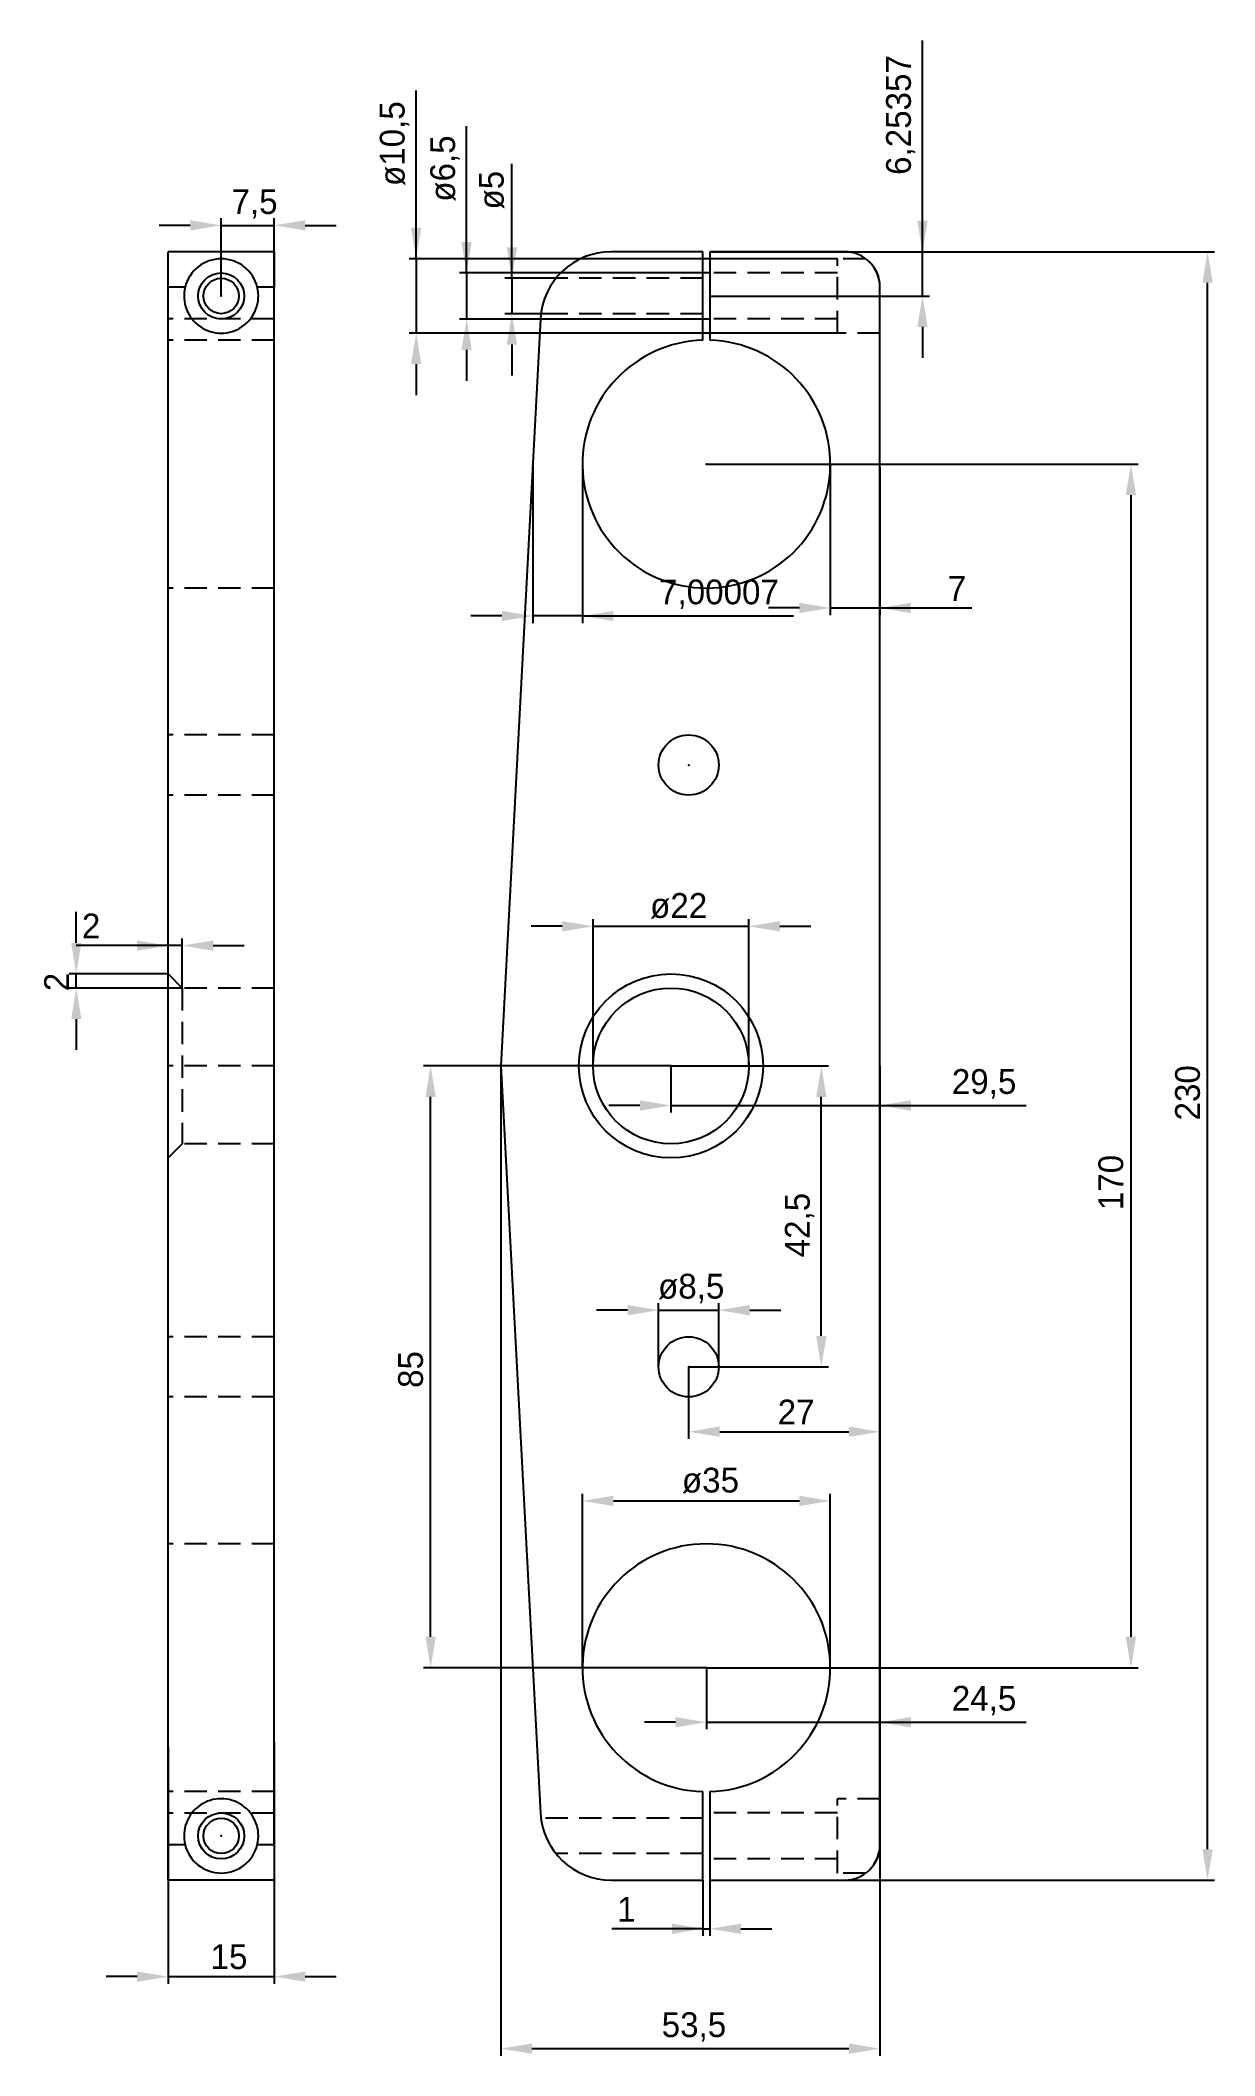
# Model space of a CAD drawing. Header units: millimetres. Extents: x 133 to 299, y 7 to 292.
import ezdxf

# ---------------------------------------------------------------- set-up
doc = ezdxf.new("R2010")
doc.units = ezdxf.units.MM
doc.linetypes.add('HIDDEN2', pattern=[4.7625, 3.175, -1.5875])
doc.layers.add('Dimension', color=7, linetype='Continuous')
doc.layers.add('Outline', color=7, linetype='Continuous')
doc.styles.add('VCDSTYLE10', font='')
doc.styles.get('VCDSTYLE10').set_extended_font_data('Sans Serif')
doc.dimstyles.new('VCDDIMSTYLE01', dxfattribs={"dimtxt": 3.5, "dimasz": 4.375, "dimexe": 1, "dimexo": 0, "dimgap": 1, "dimtad": 1, "dimdec": 5, "dimtxsty": 'VCDSTYLE10', "dimsah": 1, "dimcen": 0.09, "dimaunit": 1, "dimadec": 3, "dimazin": 2, "dimtfac": 1, "dimtdec": 4, "dimtmove": 0, "dimatfit": 0, "dimfxl": 1, "dimtolj": 1, "dimtzin": 0, "dimarcsym": 0})

# ---------------------------------------------------------------- blocks, each defined once
blk = doc.blocks.new('*D1')
at = {"layer": 'Defpoints', "color": 0}
for p in [(226.96, 32.19), (227.96, 32.19), (227.96, 25.32)]:
    blk.add_point(p, dxfattribs=at)
at = {"layer": 'Dimension', "color": 0, "lineweight": -2}
for p, q in [((226.96, 32.19), (226.96, 24.32)), ((227.96, 32.19), (227.96, 24.32)), ((226.96, 25.32), (214.13, 25.32)), ((222.59, 25.32), (218.21, 25.32)), ((226.96, 25.32), (227.96, 25.32)), ((232.34, 25.32), (236.71, 25.32))]:
    blk.add_line(p, q, dxfattribs=at)
at = {"layer": 'Dimension', "color": 0}
for points in [[(222.59, 24.59), (222.59, 26.05), (226.96, 25.32)], [(232.34, 26.05), (232.34, 24.59), (227.96, 25.32)]]:
    blk.add_solid(points, dxfattribs=at)
at = {"layer": 'Dimension', "color": 0, "insert": (216.17, 28.07), "char_height": 3.5, "attachment_point": 5, "style": 'VCDSTYLE10'}
blk.add_mtext('\\A1;1', dxfattribs=at)
blk = doc.blocks.new('*D2')
at = {"layer": 'Defpoints', "color": 0}
for p in [(138.5, 160.19), (151.46, 160.19), (153.46, 158.19)]:
    blk.add_point(p, dxfattribs=at)
at = {"layer": 'Dimension', "color": 0, "lineweight": -2}
for p, q in [((138.5, 164.56), (138.5, 168.94)), ((151.46, 160.19), (137.5, 160.19)), ((138.5, 158.19), (138.5, 160.19)), ((153.46, 158.19), (137.5, 158.19)), ((138.5, 153.81), (138.5, 149.44))]:
    blk.add_line(p, q, dxfattribs=at)
at = {"layer": 'Dimension', "color": 0}
for points in [[(137.78, 164.56), (139.23, 164.56), (138.5, 160.19)], [(139.23, 153.81), (137.78, 153.81), (138.5, 158.19)]]:
    blk.add_solid(points, dxfattribs=at)
at = {"layer": 'Dimension', "color": 0, "insert": (135.72, 159.04), "char_height": 3.5, "attachment_point": 5, "rotation": 90, "style": 'VCDSTYLE10'}
blk.add_mtext('\\A1;2', dxfattribs=at)
blk = doc.blocks.new('*D3')
at = {"layer": 'Defpoints', "color": 0}
for p in [(245.96, 261.18), (186.49, 250.68), (245.96, 250.68)]:
    blk.add_point(p, dxfattribs=at)
at = {"layer": 'Dimension', "color": 0, "lineweight": -2}
for p, q in [((186.49, 261.18), (186.49, 284.97)), ((186.49, 265.56), (186.49, 269.93)), ((245.96, 261.18), (185.49, 261.18)), ((186.49, 261.18), (186.49, 250.68)), ((245.96, 250.68), (185.49, 250.68)), ((186.49, 246.31), (186.49, 241.93))]:
    blk.add_line(p, q, dxfattribs=at)
at = {"layer": 'Dimension', "color": 0}
for points in [[(185.76, 265.56), (187.22, 265.56), (186.49, 261.18)], [(187.22, 246.31), (185.76, 246.31), (186.49, 250.68)]]:
    blk.add_solid(points, dxfattribs=at)
at = {"layer": 'Dimension', "color": 0, "insert": (183.43, 277.45), "char_height": 3.5, "attachment_point": 5, "rotation": 90, "style": 'VCDSTYLE10'}
blk.add_mtext('\\A1;ø10,5', dxfattribs=at)
blk = doc.blocks.new('*D4')
at = {"layer": 'Defpoints', "color": 0}
for p in [(227.96, 259.18), (193.61, 252.68), (227.96, 252.68)]:
    blk.add_point(p, dxfattribs=at)
at = {"layer": 'Dimension', "color": 0, "lineweight": -2}
for p, q in [((193.61, 259.18), (193.61, 279.92)), ((193.61, 263.56), (193.61, 267.93)), ((227.96, 259.18), (192.61, 259.18)), ((193.61, 259.18), (193.61, 252.68)), ((227.96, 252.68), (192.61, 252.68)), ((193.61, 248.31), (193.61, 243.93))]:
    blk.add_line(p, q, dxfattribs=at)
at = {"layer": 'Dimension', "color": 0}
for points in [[(192.88, 263.56), (194.34, 263.56), (193.61, 259.18)], [(194.34, 248.31), (192.88, 248.31), (193.61, 252.68)]]:
    blk.add_solid(points, dxfattribs=at)
at = {"layer": 'Dimension', "color": 0, "insert": (190.55, 273.93), "char_height": 3.5, "attachment_point": 5, "rotation": 90, "style": 'VCDSTYLE10'}
blk.add_mtext('\\A1;ø6,5', dxfattribs=at)
blk = doc.blocks.new('*D5')
at = {"layer": 'Defpoints', "color": 0}
for p in [(207.05, 258.43), (200, 253.43), (207.15, 253.43)]:
    blk.add_point(p, dxfattribs=at)
at = {"layer": 'Dimension', "color": 0, "lineweight": -2}
for p, q in [((200, 258.43), (200, 274.59)), ((200, 262.81), (200, 267.18)), ((207.05, 258.43), (199, 258.43)), ((200, 258.43), (200, 253.43)), ((207.15, 253.43), (199, 253.43)), ((200, 249.06), (200, 244.68))]:
    blk.add_line(p, q, dxfattribs=at)
at = {"layer": 'Dimension', "color": 0}
for points in [[(199.27, 262.81), (200.73, 262.81), (200, 258.43)], [(200.73, 249.06), (199.27, 249.06), (200, 253.43)]]:
    blk.add_solid(points, dxfattribs=at)
at = {"layer": 'Dimension', "color": 0, "insert": (197.14, 270.88), "char_height": 3.5, "attachment_point": 5, "rotation": 90, "style": 'VCDSTYLE10'}
blk.add_mtext('\\A1;ø5', dxfattribs=at)
blk = doc.blocks.new('*D6')
at = {"layer": 'Defpoints', "color": 0}
for p in [(224.96, 104.69), (251.96, 96.68), (251.96, 95.52)]:
    blk.add_point(p, dxfattribs=at)
at = {"layer": 'Dimension', "color": 0, "lineweight": -2}
for p, q in [((224.96, 104.69), (224.96, 94.52)), ((229.34, 95.52), (247.59, 95.52)), ((251.96, 96.68), (251.96, 94.52))]:
    blk.add_line(p, q, dxfattribs=at)
at = {"layer": 'Dimension', "color": 0}
for points in [[(229.34, 96.25), (229.34, 94.79), (224.96, 95.52)], [(247.59, 94.79), (247.59, 96.25), (251.96, 95.52)]]:
    blk.add_solid(points, dxfattribs=at)
at = {"layer": 'Dimension', "color": 0, "insert": (240.13, 98.3), "char_height": 3.5, "attachment_point": 5, "style": 'VCDSTYLE10'}
blk.add_mtext('\\A1;27', dxfattribs=at)
blk = doc.blocks.new('*D7')
at = {"layer": 'Defpoints', "color": 0}
for p in [(227.96, 262.19), (257.97, 262.19), (227.96, 255.93)]:
    blk.add_point(p, dxfattribs=at)
at = {"layer": 'Dimension', "color": 0, "lineweight": -2}
for p, q in [((257.97, 262.19), (257.97, 292.04)), ((257.97, 266.56), (257.97, 270.94)), ((227.96, 262.19), (258.97, 262.19)), ((257.97, 255.93), (257.97, 262.19)), ((227.96, 255.93), (258.97, 255.93)), ((257.97, 251.56), (257.97, 247.18))]:
    blk.add_line(p, q, dxfattribs=at)
at = {"layer": 'Dimension', "color": 0}
for points in [[(257.24, 266.56), (258.7, 266.56), (257.97, 262.19)], [(258.7, 251.56), (257.24, 251.56), (257.97, 255.93)]]:
    blk.add_solid(points, dxfattribs=at)
at = {"layer": 'Dimension', "color": 0, "insert": (254.91, 281.49), "char_height": 3.5, "attachment_point": 5, "rotation": 90, "style": 'VCDSTYLE10'}
blk.add_mtext('\\A1;6,25357', dxfattribs=at)
blk = doc.blocks.new('*D8')
at = {"layer": 'Defpoints', "color": 0}
for p in [(237.46, 262.19), (298.22, 262.19), (237.46, 32.19)]:
    blk.add_point(p, dxfattribs=at)
at = {"layer": 'Dimension', "color": 0, "lineweight": -2}
for p, q in [((237.46, 262.19), (299.22, 262.19)), ((298.22, 36.56), (298.22, 257.81)), ((237.46, 32.19), (299.22, 32.19))]:
    blk.add_line(p, q, dxfattribs=at)
at = {"layer": 'Dimension', "color": 0}
for points in [[(298.95, 257.81), (297.5, 257.81), (298.22, 262.19)], [(297.5, 36.56), (298.95, 36.56), (298.22, 32.19)]]:
    blk.add_solid(points, dxfattribs=at)
at = {"layer": 'Dimension', "color": 0, "insert": (295.41, 143.39), "char_height": 3.5, "attachment_point": 5, "rotation": 90, "style": 'VCDSTYLE10'}
blk.add_mtext('\\A1;230', dxfattribs=at)
blk = doc.blocks.new('*D9')
at = {"layer": 'Defpoints', "color": 0}
for p in [(188.53, 147.19), (222.46, 147.19), (227.46, 62.19)]:
    blk.add_point(p, dxfattribs=at)
at = {"layer": 'Dimension', "color": 0, "lineweight": -2}
for p, q in [((222.46, 147.19), (187.53, 147.19)), ((188.53, 66.56), (188.53, 142.81)), ((227.46, 62.19), (187.53, 62.19))]:
    blk.add_line(p, q, dxfattribs=at)
at = {"layer": 'Dimension', "color": 0}
for points in [[(189.26, 142.81), (187.8, 142.81), (188.53, 147.19)], [(187.8, 66.56), (189.26, 66.56), (188.53, 62.19)]]:
    blk.add_solid(points, dxfattribs=at)
at = {"layer": 'Dimension', "color": 0, "insert": (185.72, 104.31), "char_height": 3.5, "attachment_point": 5, "rotation": 90, "style": 'VCDSTYLE10'}
blk.add_mtext('\\A1;85', dxfattribs=at)
blk = doc.blocks.new('*D10')
at = {"layer": 'Defpoints', "color": 0}
for p in [(227.46, 232.19), (227.46, 62.19), (287.4, 62.19)]:
    blk.add_point(p, dxfattribs=at)
at = {"layer": 'Dimension', "color": 0, "lineweight": -2}
for p, q in [((227.46, 232.19), (288.4, 232.19)), ((287.4, 227.81), (287.4, 66.56)), ((227.46, 62.19), (288.4, 62.19))]:
    blk.add_line(p, q, dxfattribs=at)
at = {"layer": 'Dimension', "color": 0}
for points in [[(288.13, 227.81), (286.67, 227.81), (287.4, 232.19)], [(286.67, 66.56), (288.13, 66.56), (287.4, 62.19)]]:
    blk.add_solid(points, dxfattribs=at)
at = {"layer": 'Dimension', "color": 0, "insert": (284.58, 130.72), "char_height": 3.5, "attachment_point": 5, "rotation": 90, "style": 'VCDSTYLE10'}
blk.add_mtext('\\A1;170', dxfattribs=at)
blk = doc.blocks.new('*D11')
at = {"layer": 'Defpoints', "color": 0}
for p in [(222.46, 147.19), (243.69, 147.19), (224.96, 104.69)]:
    blk.add_point(p, dxfattribs=at)
at = {"layer": 'Dimension', "color": 0, "lineweight": -2}
for p, q in [((222.46, 147.19), (244.69, 147.19)), ((243.69, 109.06), (243.69, 142.81)), ((224.96, 104.69), (244.69, 104.69))]:
    blk.add_line(p, q, dxfattribs=at)
at = {"layer": 'Dimension', "color": 0}
for points in [[(244.42, 142.81), (242.96, 142.81), (243.69, 147.19)], [(242.96, 109.06), (244.42, 109.06), (243.69, 104.69)]]:
    blk.add_solid(points, dxfattribs=at)
at = {"layer": 'Dimension', "color": 0, "insert": (240.63, 124.71), "char_height": 3.5, "attachment_point": 5, "rotation": 90, "style": 'VCDSTYLE10'}
blk.add_mtext('\\A1;42,5', dxfattribs=at)
blk = doc.blocks.new('*D12')
at = {"layer": 'Defpoints', "color": 0}
for p in [(202.96, 232.19), (209.96, 232.19), (202.96, 210.74)]:
    blk.add_point(p, dxfattribs=at)
at = {"layer": 'Dimension', "color": 0, "lineweight": -2}
for p, q in [((202.96, 232.19), (202.96, 209.74)), ((209.96, 232.19), (209.96, 209.74)), ((198.59, 210.74), (194.21, 210.74)), ((209.96, 210.74), (202.96, 210.74)), ((209.96, 210.74), (239.76, 210.74)), ((214.34, 210.74), (218.71, 210.74))]:
    blk.add_line(p, q, dxfattribs=at)
at = {"layer": 'Dimension', "color": 0}
for points in [[(198.59, 210.02), (198.59, 211.47), (202.96, 210.74)], [(214.34, 211.47), (214.34, 210.02), (209.96, 210.74)]]:
    blk.add_solid(points, dxfattribs=at)
at = {"layer": 'Dimension', "color": 0, "insert": (229.24, 213.81), "char_height": 3.5, "attachment_point": 5, "style": 'VCDSTYLE10'}
blk.add_mtext('\\A1;7,00007', dxfattribs=at)
blk = doc.blocks.new('*D13')
at = {"layer": 'Defpoints', "color": 0}
for p in [(244.96, 232.19), (251.96, 231.71), (251.96, 211.87)]:
    blk.add_point(p, dxfattribs=at)
at = {"layer": 'Dimension', "color": 0, "lineweight": -2}
for p, q in [((244.96, 232.19), (244.96, 210.87)), ((251.96, 231.71), (251.96, 210.87)), ((240.59, 211.87), (236.21, 211.87)), ((244.96, 211.87), (251.96, 211.87)), ((251.96, 211.87), (264.96, 211.87)), ((256.34, 211.87), (260.71, 211.87))]:
    blk.add_line(p, q, dxfattribs=at)
at = {"layer": 'Dimension', "color": 0}
for points in [[(240.59, 211.14), (240.59, 212.6), (244.96, 211.87)], [(256.34, 212.6), (256.34, 211.14), (251.96, 211.87)]]:
    blk.add_solid(points, dxfattribs=at)
at = {"layer": 'Dimension', "color": 0, "insert": (262.84, 214.62), "char_height": 3.5, "attachment_point": 5, "style": 'VCDSTYLE10'}
blk.add_mtext('\\A1;7', dxfattribs=at)
blk = doc.blocks.new('*D14')
at = {"layer": 'Defpoints', "color": 0}
for p in [(151.46, 164.18), (151.46, 160.19), (153.46, 158.19)]:
    blk.add_point(p, dxfattribs=at)
at = {"layer": 'Dimension', "color": 0, "lineweight": -2}
for p, q in [((151.46, 160.19), (151.46, 165.18)), ((153.46, 158.19), (153.46, 165.18)), ((151.46, 164.18), (138.49, 164.18)), ((147.09, 164.18), (142.71, 164.18)), ((153.46, 164.18), (151.46, 164.18)), ((157.84, 164.18), (162.21, 164.18))]:
    blk.add_line(p, q, dxfattribs=at)
at = {"layer": 'Dimension', "color": 0}
for points in [[(147.09, 163.45), (147.09, 164.9), (151.46, 164.18)], [(157.84, 164.9), (157.84, 163.45), (153.46, 164.18)]]:
    blk.add_solid(points, dxfattribs=at)
at = {"layer": 'Dimension', "color": 0, "insert": (140.6, 166.96), "char_height": 3.5, "attachment_point": 5, "style": 'VCDSTYLE10'}
blk.add_mtext('\\A1;2', dxfattribs=at)
blk = doc.blocks.new('*D15')
at = {"layer": 'Defpoints', "color": 0}
for p in [(166.46, 265.91), (166.46, 257.19), (158.96, 255.93)]:
    blk.add_point(p, dxfattribs=at)
at = {"layer": 'Dimension', "color": 0, "lineweight": -2}
for p, q in [((154.59, 265.91), (150.21, 265.91)), ((158.96, 255.93), (158.96, 266.91)), ((158.96, 265.91), (166.46, 265.91)), ((166.46, 257.19), (166.46, 266.91)), ((170.84, 265.91), (175.21, 265.91))]:
    blk.add_line(p, q, dxfattribs=at)
at = {"layer": 'Dimension', "color": 0}
for points in [[(154.59, 265.18), (154.59, 266.64), (158.96, 265.91)], [(170.84, 266.64), (170.84, 265.18), (166.46, 265.91)]]:
    blk.add_solid(points, dxfattribs=at)
at = {"layer": 'Dimension', "color": 0, "insert": (163.67, 268.94), "char_height": 3.5, "attachment_point": 5, "style": 'VCDSTYLE10'}
blk.add_mtext('\\A1;7,5', dxfattribs=at)
blk = doc.blocks.new('*D16')
at = {"layer": 'Defpoints', "color": 0}
for p in [(166.46, 51.67), (151.46, 51.04), (166.46, 18.56)]:
    blk.add_point(p, dxfattribs=at)
at = {"layer": 'Dimension', "color": 0, "lineweight": -2}
for p, q in [((166.46, 51.67), (166.46, 17.56)), ((151.46, 51.04), (151.46, 17.56)), ((147.09, 18.56), (142.71, 18.56)), ((151.46, 18.56), (166.46, 18.56)), ((170.84, 18.56), (175.21, 18.56))]:
    blk.add_line(p, q, dxfattribs=at)
at = {"layer": 'Dimension', "color": 0}
for points in [[(147.09, 17.83), (147.09, 19.29), (151.46, 18.56)], [(170.84, 19.29), (170.84, 17.83), (166.46, 18.56)]]:
    blk.add_solid(points, dxfattribs=at)
at = {"layer": 'Dimension', "color": 0, "insert": (160.07, 21.35), "char_height": 3.5, "attachment_point": 5, "style": 'VCDSTYLE10'}
blk.add_mtext('\\A1;15', dxfattribs=at)
blk = doc.blocks.new('*D17')
at = {"layer": 'Defpoints', "color": 0}
for p in [(222.46, 147.19), (251.96, 147.19), (251.96, 141.6)]:
    blk.add_point(p, dxfattribs=at)
at = {"layer": 'Dimension', "color": 0, "lineweight": -2}
for p, q in [((222.46, 147.19), (222.46, 140.6)), ((251.96, 147.19), (251.96, 140.6)), ((218.09, 141.6), (213.71, 141.6)), ((222.46, 141.6), (251.96, 141.6)), ((251.96, 141.6), (272.63, 141.6)), ((256.34, 141.6), (260.71, 141.6))]:
    blk.add_line(p, q, dxfattribs=at)
at = {"layer": 'Dimension', "color": 0}
for points in [[(218.09, 140.87), (218.09, 142.33), (222.46, 141.6)], [(256.34, 142.33), (256.34, 140.87), (251.96, 141.6)]]:
    blk.add_solid(points, dxfattribs=at)
at = {"layer": 'Dimension', "color": 0, "insert": (266.67, 144.66), "char_height": 3.5, "attachment_point": 5, "style": 'VCDSTYLE10'}
blk.add_mtext('\\A1;29,5', dxfattribs=at)
blk = doc.blocks.new('*D18')
at = {"layer": 'Defpoints', "color": 0}
for p in [(227.46, 62.19), (251.96, 60.57), (251.96, 54.49)]:
    blk.add_point(p, dxfattribs=at)
at = {"layer": 'Dimension', "color": 0, "lineweight": -2}
for p, q in [((227.46, 62.19), (227.46, 53.49)), ((251.96, 60.57), (251.96, 53.49)), ((223.09, 54.49), (218.71, 54.49)), ((227.46, 54.49), (251.96, 54.49)), ((251.96, 54.49), (272.63, 54.49)), ((256.34, 54.49), (260.71, 54.49))]:
    blk.add_line(p, q, dxfattribs=at)
at = {"layer": 'Dimension', "color": 0}
for points in [[(223.09, 53.76), (223.09, 55.22), (227.46, 54.49)], [(256.34, 55.22), (256.34, 53.76), (251.96, 54.49)]]:
    blk.add_solid(points, dxfattribs=at)
at = {"layer": 'Dimension', "color": 0, "insert": (266.67, 57.55), "char_height": 3.5, "attachment_point": 5, "style": 'VCDSTYLE10'}
blk.add_mtext('\\A1;24,5', dxfattribs=at)
blk = doc.blocks.new('*D19')
at = {"layer": 'Defpoints', "color": 0}
for p in [(198.46, 147.19), (251.96, 147.19), (251.96, 8.39)]:
    blk.add_point(p, dxfattribs=at)
at = {"layer": 'Dimension', "color": 0, "lineweight": -2}
for p, q in [((198.46, 147.19), (198.46, 7.39)), ((251.96, 147.19), (251.96, 7.39)), ((202.84, 8.39), (247.59, 8.39))]:
    blk.add_line(p, q, dxfattribs=at)
at = {"layer": 'Dimension', "color": 0}
for points in [[(202.84, 9.12), (202.84, 7.66), (198.46, 8.39)], [(247.59, 7.66), (247.59, 9.12), (251.96, 8.39)]]:
    blk.add_solid(points, dxfattribs=at)
at = {"layer": 'Dimension', "color": 0, "insert": (225.71, 11.45), "char_height": 3.5, "attachment_point": 5, "style": 'VCDSTYLE10'}
blk.add_mtext('\\A1;53,5', dxfattribs=at)
blk = doc.blocks.new('*D20')
at = {"layer": 'Defpoints', "color": 0}
for p in [(229.21, 112.69), (220.71, 104.69), (229.21, 104.69)]:
    blk.add_point(p, dxfattribs=at)
at = {"layer": 'Dimension', "color": 0, "lineweight": -2}
for p, q in [((216.34, 112.69), (211.96, 112.69)), ((220.71, 104.69), (220.71, 113.69)), ((220.71, 112.69), (229.21, 112.69)), ((229.21, 104.69), (229.21, 113.69)), ((233.59, 112.69), (237.96, 112.69))]:
    blk.add_line(p, q, dxfattribs=at)
at = {"layer": 'Dimension', "color": 0}
for points in [[(216.34, 111.96), (216.34, 113.42), (220.71, 112.69)], [(233.59, 113.42), (233.59, 111.96), (229.21, 112.69)]]:
    blk.add_solid(points, dxfattribs=at)
at = {"layer": 'Dimension', "color": 0, "insert": (225.32, 115.75), "char_height": 3.5, "attachment_point": 5, "style": 'VCDSTYLE10'}
blk.add_mtext('\\A1;ø8,5', dxfattribs=at)
blk = doc.blocks.new('*D21')
at = {"layer": 'Defpoints', "color": 0}
for p in [(233.46, 166.91), (211.46, 147.19), (233.46, 147.19)]:
    blk.add_point(p, dxfattribs=at)
at = {"layer": 'Dimension', "color": 0, "lineweight": -2}
for p, q in [((207.09, 166.91), (202.71, 166.91)), ((211.46, 147.19), (211.46, 167.91)), ((211.46, 166.91), (233.46, 166.91)), ((233.46, 147.19), (233.46, 167.91)), ((237.84, 166.91), (242.21, 166.91))]:
    blk.add_line(p, q, dxfattribs=at)
at = {"layer": 'Dimension', "color": 0}
for points in [[(207.09, 166.18), (207.09, 167.64), (211.46, 166.91)], [(237.84, 167.64), (237.84, 166.18), (233.46, 166.91)]]:
    blk.add_solid(points, dxfattribs=at)
at = {"layer": 'Dimension', "color": 0, "insert": (223.55, 169.8), "char_height": 3.5, "attachment_point": 5, "style": 'VCDSTYLE10'}
blk.add_mtext('\\A1;ø22', dxfattribs=at)
blk = doc.blocks.new('*D22')
at = {"layer": 'Defpoints', "color": 0}
for p in [(244.96, 85.75), (209.96, 62.19), (244.96, 62.19)]:
    blk.add_point(p, dxfattribs=at)
at = {"layer": 'Dimension', "color": 0, "lineweight": -2}
for p, q in [((209.96, 62.19), (209.96, 86.75)), ((214.34, 85.75), (240.59, 85.75)), ((244.96, 62.19), (244.96, 86.75))]:
    blk.add_line(p, q, dxfattribs=at)
at = {"layer": 'Dimension', "color": 0}
for points in [[(214.34, 86.48), (214.34, 85.02), (209.96, 85.75)], [(240.59, 85.02), (240.59, 86.48), (244.96, 85.75)]]:
    blk.add_solid(points, dxfattribs=at)
at = {"layer": 'Dimension', "color": 0, "insert": (228.04, 88.64), "char_height": 3.5, "attachment_point": 5, "style": 'VCDSTYLE10'}
blk.add_mtext('\\A1;ø35', dxfattribs=at)

msp = doc.modelspace()

# ---------------------------------------------------------------- linework, layer by layer
at = {"color": 2}
for p, q in [((151.462066, 257.186737), (151.462066, 262.186737)), ((166.462066, 262.186737), (151.462066, 262.186737)), ((166.462066, 262.186737), (166.462066, 257.186737)), ((226.962066, 262.186737), (214.034893, 262.186737)), ((226.962066, 249.679592), (226.962066, 262.186737)), ((227.962066, 262.186737), (227.962066, 249.679592)), ((246.962066, 262.186737), (227.962066, 262.186737)), ((249.966823, 261.183164), (249.961482, 261.183164)), ((250.026638, 261.137871), (250.001561, 261.157285)), ((151.462066, 37.186737), (151.462066, 257.186737)), ((166.462066, 37.186737), (166.462066, 257.186737)), ((206.233392, 258.433164), (206.225787, 258.433164)), ((251.962066, 37.186737), (251.962066, 257.186737)), ((204.048878, 252.715408), (198.462066, 147.186737)), ((198.462066, 147.186737), (204.048878, 41.658065)), ((226.962066, 32.186737), (226.962066, 44.693881)), ((227.962066, 44.693881), (227.962066, 32.186737)), ((204.132613, 40.940309), (204.112877, 40.940309)), ((204.195355, 40.940309), (204.194984, 40.940309)), ((151.462066, 32.186737), (151.462066, 37.186737)), ((166.462066, 37.186737), (166.462066, 32.186737)), ((206.233392, 35.940309), (206.225787, 35.940309)), ((166.462066, 32.186737), (151.462066, 32.186737)), ((214.034893, 32.186737), (226.962066, 32.186737)), ((227.962066, 32.186737), (246.962066, 32.186737)), ((249.966823, 33.190309), (249.961482, 33.190309))]:
    msp.add_line(p, q, dxfattribs=at)
at = {"color": 2, "linetype": 'HIDDEN2'}
for p, q in [((245.962066, 259.183164), (227.962066, 259.183164)), ((245.962066, 250.683164), (245.962066, 261.183164)), ((249.961482, 261.183164), (245.962066, 261.183164)), ((249.966823, 261.183164), (250.005892, 261.153932)), ((226.962066, 258.433164), (206.233392, 258.433164)), ((226.962066, 253.433164), (204.132613, 253.433164)), ((166.462066, 252.715408), (151.462066, 252.715408)), ((245.962066, 252.683164), (227.962066, 252.683164)), ((251.962066, 250.683164), (245.962066, 250.683164)), ((166.462066, 249.679592), (151.462066, 249.679592)), ((166.462066, 214.686737), (151.462066, 214.686737)), ((166.462066, 193.936737), (151.462066, 193.936737)), ((166.462066, 185.436737), (151.462066, 185.436737)), ((153.462066, 158.186737), (151.462066, 160.186737)), ((153.462066, 158.186737), (153.462066, 136.186737)), ((166.462066, 158.186737), (153.462066, 158.186737)), ((166.462066, 147.186737), (151.462066, 147.186737)), ((153.462066, 136.186737), (151.462066, 134.186737)), ((166.462066, 136.186737), (153.462066, 136.186737)), ((166.462066, 108.936737), (151.462066, 108.936737)), ((166.462066, 100.436737), (151.462066, 100.436737)), ((166.462066, 79.686737), (151.462066, 79.686737)), ((166.462066, 44.693881), (151.462066, 44.693881)), ((245.962066, 33.190309), (245.962066, 43.690309)), ((251.962066, 43.690309), (245.962066, 43.690309)), ((166.462066, 41.658065), (151.462066, 41.658065)), ((204.194984, 40.940309), (204.132613, 40.940309)), ((226.962066, 40.940309), (204.195355, 40.940309)), ((245.962066, 41.690309), (227.962066, 41.690309)), ((226.962066, 35.940309), (206.233392, 35.940309)), ((245.962066, 35.190309), (227.962066, 35.190309)), ((249.961482, 33.190309), (245.962066, 33.190309))]:
    msp.add_line(p, q, dxfattribs=at)
at = {"color": 5}
for p, q in [((153.863923, 257.186737), (151.462066, 257.186737)), ((166.462066, 257.186737), (164.060209, 257.186737)), ((153.863923, 37.186737), (151.462066, 37.186737)), ((166.462066, 37.186737), (164.060208, 37.186737))]:
    msp.add_line(p, q, dxfattribs=at)
at = {"color": 2}
for centre, radius in [((158.962066, 255.933164), 3.25), ((158.962066, 255.933164), 2.5), ((224.962066, 189.686737), 4.25), ((222.462066, 147.186737), 13), ((222.462066, 147.186737), 11), ((224.962066, 104.686737), 4.25), ((158.962066, 38.440309), 3.25), ((158.962066, 38.440309), 2.5)]:
    msp.add_circle(centre, radius, dxfattribs=at)
for centre, radius, start, end in [((214.034893, 252.186737), 10, 90, 176.96952315), ((246.962066, 257.186737), 5, 0, 90), ((158.962066, 255.933164), 5.25, 13.8142847, 166.1857153), ((158.962066, 255.933164), 5.25, 166.18571055, 13.81428945), ((227.462066, 232.186737), 17.5, 91.63724508, 88.36275492), ((227.462066, 62.186737), 17.5, 271.63724508, 268.36275492), ((158.962066, 38.440309), 5.25, 346.18571055, 193.81428945), ((214.034893, 42.186737), 10, 183.03047685, 270), ((158.962066, 38.440309), 5.25, 193.8142847, 346.1857153), ((246.962066, 37.186737), 5, 270, 360)]:
    msp.add_arc(centre, radius, start, end, dxfattribs=at)
at = {"color": 2, "linetype": 'HIDDEN2'}
for points, knots in [([(250.026638, 261.137871), (250.117065, 261.066413), (250.234533, 260.969546), (250.374179, 260.84343), (250.462283, 260.759427), (250.558164, 260.662739), (250.675286, 260.537208), (250.779243, 260.41755), (250.878015, 260.296504), (250.948785, 260.205252), (251.032474, 260.091897), (251.116002, 259.971916), (251.205132, 259.833715), (251.27554, 259.716693), (251.344111, 259.596068), (251.416498, 259.460331), (251.491682, 259.306236), (251.553187, 259.168381), (251.609902, 259.031828), (251.667237, 258.881638), (251.724306, 258.71356), (251.779956, 258.528611), (251.832853, 258.324366), (251.892629, 258.038267), (251.946694, 257.658045), (251.96209, 257.355306), (251.962066, 257.186736)], [0, 0, 0, 0, 0.0759067889, 0.1002528159, 0.1238991555, 0.1560812141, 0.1899275869, 0.2369189954, 0.2604779714, 0.2927949707, 0.3129769938, 0.3532693028, 0.3890745014, 0.4212459998, 0.4432117241, 0.480459974, 0.5225501464, 0.5560903482, 0.5798717303, 0.6199353928, 0.6619519736, 0.6967207257, 0.7471321974, 0.8008821895, 0.8889377467, 1, 1, 1, 1]), ([(251.962066, 37.186737), (251.96209, 37.018167), (251.946694, 36.715428), (251.892629, 36.335205), (251.832853, 36.049107), (251.779956, 35.844863), (251.724306, 35.659915), (251.667238, 35.491838), (251.609905, 35.341649), (251.553193, 35.205101), (251.491693, 35.067251), (251.416512, 34.913156), (251.344125, 34.777416), (251.275553, 34.656786), (251.205146, 34.539763), (251.116014, 34.401562), (251.032481, 34.281583), (250.948789, 34.168226), (250.878019, 34.076973), (250.779246, 33.955926), (250.675289, 33.836267), (250.558166, 33.710735), (250.462285, 33.614047), (250.374181, 33.530045), (250.277095, 33.442359), (250.176941, 33.356903), (250.068274, 33.268219), (250.003661, 33.21715), (249.966823, 33.190309)], [0, 0, 0, 0, 0.109262505, 0.1958909651, 0.2487698996, 0.2983643034, 0.3325689731, 0.3739046595, 0.4133186601, 0.4367137115, 0.4697080858, 0.5111149405, 0.547761953, 0.5693721493, 0.6010227487, 0.6362463171, 0.6758874644, 0.6957428172, 0.7275361055, 0.7507131118, 0.7969436435, 0.830241872, 0.8619021626, 0.8851650085, 0.9091166076, 0.9466470535, 0.9704697578, 1, 1, 1, 1])]:
    msp.add_open_spline(points, degree=3, knots=knots, dxfattribs=at)
at = {"layer": 'Outline'}
for p in [(158.962066, 255.933164), (202.962066, 232.186737), (227.462066, 232.186737), (224.962066, 189.686737), (222.462066, 147.186737), (224.962066, 104.686737), (227.462066, 62.186737), (158.962066, 38.440309)]:
    msp.add_point(p, dxfattribs=at)

# ---------------------------------------------------------------- dimensions: what is measured, and where the dimension line sits
at = {"layer": 'Dimension'}
for base, p1, p2, picture, middle in [((257.967875, 262.186737), (227.962066, 255.933164), (227.962066, 262.186737), '*D7', (257.967875, 281.490822)), ((138.504791, 160.186737), (153.462066, 158.186737), (151.462066, 160.186737), '*D2', (138.504791, 159.036654))]:
    dim = msp.add_linear_dim(base=base, p1=p1, p2=p2, angle=90, dimstyle='VCDDIMSTYLE01', dxfattribs=at)
    dim.commit()
    dim.dimension.update_dxf_attribs({"geometry": picture, "text_midpoint": middle, "dimtype": 160})
for base, p1, p2, override, picture, middle in [((186.490354, 250.683164), (245.962066, 261.183164), (245.962066, 250.683164), {"dimdec": 4, "dimpost": 'ø<>'}, '*D3', (186.490354, 277.452588)), ((193.607758, 252.683164), (227.962066, 259.183164), (227.962066, 252.683164), {"dimpost": 'ø<>'}, '*D4', (193.607758, 273.925294)), ((200.003107, 253.433164), (207.048868, 258.433164), (207.152019, 253.433164), {"dimpost": 'ø<>'}, '*D5', (200.003107, 270.884939)), ((298.224374, 262.186737), (237.462066, 32.186737), (237.462066, 262.186737), {"dimdec": 3}, '*D8', (298.224374, 143.390703)), ((287.398386, 62.186737), (227.462066, 232.186737), (227.462066, 62.186737), {"dimdec": 3}, '*D10', (287.398386, 130.717825)), ((188.533471, 147.186737), (227.462066, 62.186737), (222.462066, 147.186737), {"dimdec": 4}, '*D9', (188.533471, 104.311236)), ((243.686599, 147.186737), (224.962066, 104.686737), (222.462066, 147.186737), {"dimdec": 4}, '*D11', (243.686599, 124.705535))]:
    dim = msp.add_linear_dim(base=base, p1=p1, p2=p2, angle=90, dimstyle='VCDDIMSTYLE01', override=override, dxfattribs=at)
    dim.commit()
    dim.dimension.update_dxf_attribs({"geometry": picture, "text_midpoint": middle, "dimtype": 160})
for base, p1, p2, picture, middle in [((166.462066, 265.910999), (158.962066, 255.933164), (166.462066, 257.186737), '*D15', (163.668604, 265.910999)), ((202.961996, 210.744602), (209.962066, 232.186737), (202.961996, 232.185417), '*D12', (229.236848, 210.744602)), ((251.962066, 211.866817), (244.962066, 232.186737), (251.962066, 231.707269), '*D13', (262.837317, 211.866817)), ((151.462066, 164.175477), (153.462066, 158.186737), (151.462066, 160.186737), '*D14', (140.60088, 164.175477)), ((227.962066, 25.318416), (226.962066, 32.186737), (227.962066, 32.186737), '*D1', (216.170036, 25.318416))]:
    dim = msp.add_linear_dim(base=base, p1=p1, p2=p2, dimstyle='VCDDIMSTYLE01', dxfattribs=at)
    dim.commit()
    dim.dimension.update_dxf_attribs({"geometry": picture, "text_midpoint": middle, "dimtype": 160})
for base, p1, p2, override, picture, middle in [((233.462066, 166.908099), (211.462066, 147.186737), (233.462066, 147.186737), {"dimdec": 4, "dimpost": 'ø<>'}, '*D21', (223.54794, 166.908099)), ((251.962066, 8.393836), (198.462066, 147.186737), (251.962066, 147.186737), {"dimdec": 4}, '*D19', (225.710443, 8.393836)), ((251.962066, 141.600589), (222.462066, 147.186737), (251.962066, 147.186737), {"dimdec": 4}, '*D17', (266.671376, 141.600589)), ((229.212066, 112.688623), (220.712066, 104.686737), (229.212066, 104.686737), {"dimpost": 'ø<>'}, '*D20', (225.319148, 112.688623)), ((251.962066, 95.518787), (224.962066, 104.686737), (251.962066, 96.684644), {"dimdec": 4}, '*D6', (240.128333, 95.518787)), ((244.962066, 85.751559), (209.962066, 62.186737), (244.962066, 62.186737), {"dimdec": 4, "dimpost": 'ø<>'}, '*D22', (228.03745, 85.751559)), ((251.962066, 54.487924), (227.462066, 62.186737), (251.962066, 60.574795), {"dimdec": 4}, '*D18', (266.671376, 54.487924)), ((166.462066, 18.561897), (151.462066, 51.036911), (166.462066, 51.67277), {"dimdec": 4}, '*D16', (160.072072, 18.561897))]:
    dim = msp.add_linear_dim(base=base, p1=p1, p2=p2, dimstyle='VCDDIMSTYLE01', override=override, dxfattribs=at)
    dim.commit()
    dim.dimension.update_dxf_attribs({"geometry": picture, "text_midpoint": middle, "dimtype": 160})

doc.saveas('drawing.dxf')
